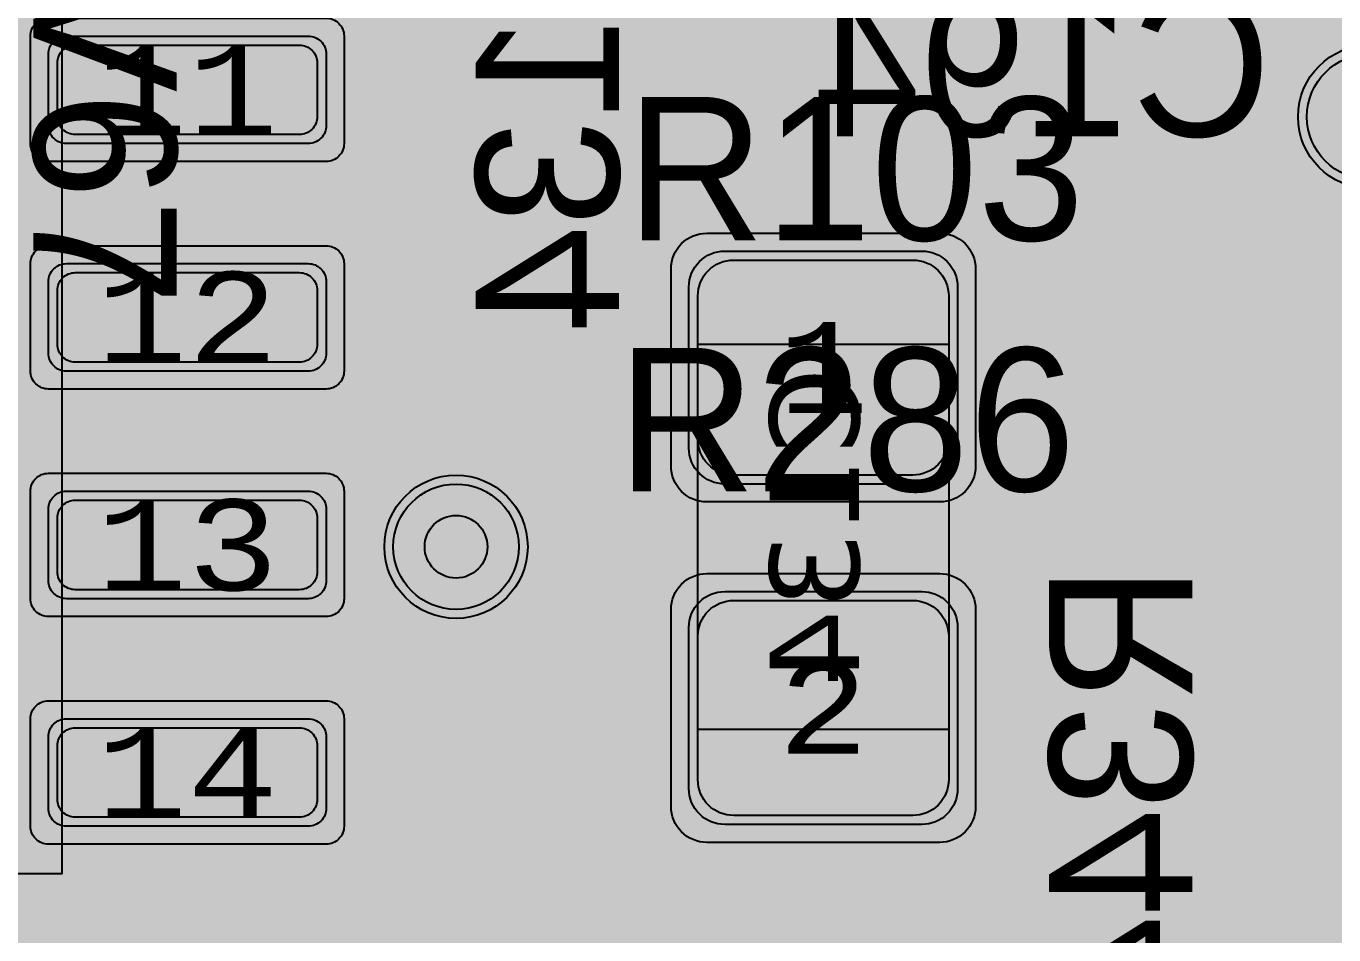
# Model space of a CAD drawing. Extents: x -28 to 199, y -61 to 255.
# Drawn here: x 146.3 to 153.6, y 154.53 to 159.61 of the extents above; entities that cross this region are included whole.
import ezdxf
from ezdxf.enums import TextEntityAlignment as Align

# ---------------------------------------------------------------- set-up
doc = ezdxf.new("R2010")
doc.units = 0
doc.header["$MEASUREMENT"] = 0
for name, color, linetype in [('ASSEMBLY_OUTLINES_BTM', 191, 'CONTINUOUS'), ('ASSEMBLY_PART_NUMBERS_BTM', 191, 'CONTINUOUS'), ('ASSEMBLY_PART_NUMBERS_TOP', 102, 'CONTINUOUS'), ('ASSEMBLY_REF_DES_BTM', 191, 'CONTINUOUS'), ('DRILL_DRAWING', 21, 'CONTINUOUS'), ('GENERATED_SILKSCREEN_BTM', 255, 'CONTINUOUS'), ('GENERATED_SILKSCREEN_TOP', 140, 'CONTINUOUS'), ('PART_PADS_SMD_BTM', 10, 'CONTINUOUS'), ('PIN_NUMBERS_BTM', 8, 'CONTINUOUS'), ('PIN_NUMBERS_TOP', 8, 'CONTINUOUS'), ('PLACEMENT_OUTLINES_BTM', 222, 'CONTINUOUS'), ('PLANE_SHAPES_LAYER_2', 230, 'CONTINUOUS'), ('PLANE_SHAPES_LAYER_3', 81, 'CONTINUOUS'), ('PLANE_SHAPES_LAYER_TOP', 150, 'CONTINUOUS'), ('SILKSCREEN_OUTLINES_BTM', 211, 'CONTINUOUS'), ('SILKSCREEN_REF_DES_BTM', 211, 'CONTINUOUS'), ('SILKSCREEN_REF_DES_TOP', 150, 'CONTINUOUS'), ('SOLDERMASK_PADS_BTM', 12, 'CONTINUOUS'), ('SOLDERPASTE_PADS_BTM', 12, 'CONTINUOUS'), ('TRACES_LAYER_2', 230, 'CONTINUOUS'), ('TRACES_LAYER_BOTTOM', 10, 'CONTINUOUS'), ('TRACES_LAYER_TOP', 150, 'CONTINUOUS'), ('VIA_HOLES_LAYER_2', 30, 'CONTINUOUS'), ('VIA_HOLES_LAYER_3', 30, 'CONTINUOUS'), ('VIA_HOLES_LAYER_BOTTOM', 30, 'CONTINUOUS'), ('VIA_HOLES_LAYER_TOP', 30, 'CONTINUOUS'), ('VIA_PADS_LAYER_2', 230, 'CONTINUOUS'), ('VIA_PADS_LAYER_3', 81, 'CONTINUOUS'), ('VIA_PADS_LAYER_BOTTOM', 10, 'CONTINUOUS'), ('VIA_PADS_LAYER_TOP', 150, 'CONTINUOUS')]:
    doc.layers.add(name, color=color, linetype=linetype)
doc.styles.add('COURIER_NEW', font='COUR.TTF')
doc.styles.add('VERDANA', font='verdana.TTF')
doc.styles.add('VERIBEST_GERBER_0', font='txt')

msp = doc.modelspace()

# ---------------------------------------------------------------- hatches: boundary and pattern name
at = {"layer": 'PLANE_SHAPES_LAYER_2'}
h = msp.add_hatch(color=256, dxfattribs=at)
h.paths.add_polyline_path([(169.5, 129.25), (149.5, 129.25), (142.25, 122), (142.25, 90.5), (147.5, 90.5), (147.5, 80), (154, 80), (154, 69.25), (131.75, 69.25), (131.75, 73.25), (121.25, 73.25), (121.25, 81), (110.5, 81), (110.5, 125.75), (106.5, 125.75), (106.5, 128.75), (93.5, 128.75), (93.5, 120.25), (91.75, 120.25), (91.75, 121.5), (80, 121.5), (80, 118.25), (73.25, 118.25), (73.25, 124.5), (67.5, 124.5), (67.5, 128), (57.75, 128), (57.75, 120.25), (55.25, 120.25), (55.25, 121.5), (47.5, 121.5), (47.5, 119), (35, 119), (35, 134.75), (32.75, 134.75), (32.75, 159.75), (29.25, 159.75), (29.25, 175.25), (22.5, 175.25), (22.5, 195.25), (17.25, 195.25), (17.25, 198), (22.5, 198), (22.5, 216.5), (40.25, 216.5), (40.25, 235.5), (54.5, 235.5), (54.5, 254), (87.25, 254), (87.25, 236.25), (86.25, 236.25), (86.25, 228.75), (81, 228.75), (81, 218.75), (95.25, 218.75), (95.25, 194.5), (87, 194.5), (87, 172), (131.1, 172), (131.1, 208.75), (115.5, 208.75), (115.5, 213.75), (106.75, 213.75), (106.75, 218.75), (110.25, 222.25), (110.25, 226.25), (142.5, 226.25), (142.5, 221.5), (160.5, 221.5), (160.5, 240.75), (169.5, 240.75)])
h.paths.add_polyline_path([(35.5, 149.5), (41.75, 149.5), (41.75, 152), (39.25, 152), (39.25, 154), (37.75, 154), (37.75, 152), (35.5, 152)], flags=16)
h.paths.add_polyline_path([(37.5, 125.75), (37.5, 128.75), (42.75, 128.75), (42.75, 125.75)], flags=16)
h.paths.add_polyline_path([(52, 127.75), (52, 130.75), (54.25, 130.75), (54.25, 127.75)], flags=16)
h.paths.add_polyline_path([(50.75, 219.5), (50.75, 226.5), (71.75, 226.5), (71.75, 219.5)], flags=16)
h.paths.add_polyline_path([(66.5, 150.75), (66.5, 177.5), (72.25, 177.5), (72.25, 150.75)], flags=16)
h.paths.add_polyline_path([(47.25, 185.25), (73, 185.25), (73, 188.25), (70.25, 188.25), (70.25, 191), (47.25, 191)], flags=16)
h.paths.add_polyline_path([(84.5, 208), (84.5, 212.75), (85, 212.75), (85, 208)], flags=16)
h.paths.add_polyline_path([(61.5, 137.25), (87.75, 137.25), (87.75, 140.5), (84.75, 140.5), (84.75, 143), (61.5, 143)], flags=16)
h.paths.add_polyline_path([(88.75, 127), (88.75, 130), (91, 130), (91, 127)], flags=16)
h.paths.add_polyline_path([(85.5, 130.25), (85.5, 132.5), (91, 132.5), (91, 130.25)], flags=16)
h.paths.add_polyline_path([(108.75, 142.25), (135.75, 142.25), (135.75, 145.75), (132.25, 145.75), (132.25, 149), (108.75, 149)], flags=16)
h.paths.add_polyline_path([(114.25, 126.75), (140.75, 126.75), (140.75, 129.75), (137.25, 129.75), (137.25, 133), (114.25, 133)], flags=16)
h.paths.add_polyline_path([(155.25, 180.25), (166.25, 180.25), (166.25, 186.25), (152.25, 186.25), (152.25, 183), (155.25, 183)], flags=16)
at = {"layer": 'PLANE_SHAPES_LAYER_3'}
h = msp.add_hatch(color=256, dxfattribs=at)
h.paths.add_polyline_path([(169.5, 129.25), (149.5, 129.25), (142.25, 122), (142.25, 90.5), (147.5, 90.5), (147.5, 80), (154, 80), (154, 69.25), (131.75, 69.25), (131.75, 73.25), (121.25, 73.25), (121.25, 81), (110.5, 81), (110.5, 125.75), (106.5, 125.75), (106.5, 128.75), (93.5, 128.75), (93.5, 120.25), (91.75, 120.25), (91.75, 121.5), (80, 121.5), (80, 118.25), (73.25, 118.25), (73.25, 124.5), (67.5, 124.5), (67.5, 127.75), (58.25, 127.75), (58.25, 130.25), (88.75, 130.25), (88.75, 127), (91, 127), (91, 132.5), (55, 132.5), (55, 131.25), (52, 131.25), (52, 127.75), (55, 127.75), (55, 127.25), (57.75, 127.25), (57.75, 120.25), (55.25, 120.25), (55.25, 121.5), (47.5, 121.5), (47.5, 119), (35, 119), (35, 134.75), (32.75, 134.75), (32.75, 159.75), (29.25, 159.75), (29.25, 175.25), (22.5, 175.25), (22.5, 195.25), (17.25, 195.25), (17.25, 198), (22.5, 198), (22.5, 216.5), (40.25, 216.5), (40.25, 235.5), (54.5, 235.5), (54.5, 254), (87.25, 254), (87.25, 236.25), (86.25, 236.25), (86.25, 228.75), (81, 228.75), (81, 218.75), (95.25, 218.75), (95.25, 194.5), (87, 194.5), (87, 172), (131.1, 172), (131.1, 208.75), (115.5, 208.75), (115.5, 213.75), (106.75, 213.75), (106.75, 218.75), (110.25, 222.25), (110.25, 226.25), (142.5, 226.25), (142.5, 221.5), (160.5, 221.5), (160.5, 240.75), (169.5, 240.75)])
h.paths.add_polyline_path([(35.5, 149.5), (41.75, 149.5), (41.75, 152), (39.25, 152), (39.25, 154), (37.75, 154), (37.75, 152), (35.5, 152)], flags=16)
h.paths.add_polyline_path([(37.5, 125.75), (37.5, 128.75), (42.75, 128.75), (42.75, 125.75)], flags=16)
h.paths.add_polyline_path([(50.75, 219.5), (50.75, 226.5), (71.75, 226.5), (71.75, 219.5)], flags=16)
h.paths.add_polyline_path([(66.5, 150.75), (66.5, 177.5), (72.25, 177.5), (72.25, 150.75)], flags=16)
h.paths.add_polyline_path([(47.25, 185.25), (73, 185.25), (73, 188.25), (70.25, 188.25), (70.25, 191), (47.25, 191)], flags=16)
h.paths.add_polyline_path([(84.5, 208), (84.5, 212.75), (85, 212.75), (85, 208)], flags=16)
h.paths.add_polyline_path([(61.5, 137.25), (87.75, 137.25), (87.75, 140.5), (84.75, 140.5), (84.75, 143), (61.5, 143)], flags=16)
h.paths.add_polyline_path([(108.75, 142.25), (135.75, 142.25), (135.75, 145.75), (132.25, 145.75), (132.25, 149), (108.75, 149)], flags=16)
h.paths.add_polyline_path([(114.25, 126.75), (140.75, 126.75), (140.75, 129.75), (137.25, 129.75), (137.25, 133), (114.25, 133)], flags=16)
h.paths.add_polyline_path([(155.25, 180.25), (166.25, 180.25), (166.25, 186.25), (152.25, 186.25), (152.25, 183), (155.25, 183)], flags=16)
at = {"layer": 'VIA_HOLES_LAYER_2'}
h = msp.add_hatch(color=256, dxfattribs=at)
edge = h.paths.add_edge_path()
edge.add_arc((148.7, 156.7), 0.175, 0, 360)
at = {"layer": 'VIA_HOLES_LAYER_3'}
h = msp.add_hatch(color=256, dxfattribs=at)
edge = h.paths.add_edge_path()
edge.add_arc((148.7, 156.7), 0.175, 0, 360)
at = {"layer": 'VIA_HOLES_LAYER_BOTTOM'}
h = msp.add_hatch(color=256, dxfattribs=at)
edge = h.paths.add_edge_path()
edge.add_arc((148.7, 156.7), 0.175, 0, 360)
at = {"layer": 'VIA_HOLES_LAYER_TOP'}
h = msp.add_hatch(color=256, dxfattribs=at)
edge = h.paths.add_edge_path()
edge.add_arc((148.7, 156.7), 0.175, 0, 360)

# ---------------------------------------------------------------- linework, layer by layer
at = {"layer": 'ASSEMBLY_OUTLINES_BTM', "const_width": 0.2}
msp.add_lwpolyline([(142.5, 154.875), (142.5, 163.625), (146.5, 163.625), (146.5, 154.875)], close=True, dxfattribs=at)
at = {"layer": 'ASSEMBLY_OUTLINES_BTM'}
msp.add_lwpolyline([(150.05, 155.68), (150.05, 157.83), (151.45, 157.83), (151.45, 155.68)], close=True, dxfattribs=at)
at = {"layer": 'GENERATED_SILKSCREEN_BTM', "const_width": 0.15}
for points in [[(146.500005, 159.623206, 1.45686e-05), (146.499995, 159.623204), (146.499995, 160.146796, 1.45686e-05), (146.500005, 160.146794), (146.500005, 159.623206)], [(146.500005, 158.353206, 1.45686e-05), (146.499995, 158.353204), (146.499995, 158.876796, 1.45686e-05), (146.500005, 158.876794), (146.500005, 158.353206)], [(146.500005, 157.083206, 1.45686e-05), (146.499995, 157.083204), (146.499995, 157.606796, 1.45686e-05), (146.500005, 157.606794), (146.500005, 157.083206)], [(150.050005, 156.480492, 1.10969e-05), (150.049995, 156.480485), (150.049995, 157.019515, 1.10969e-05), (150.050005, 157.019508), (150.050005, 156.480492)], [(151.450005, 156.480485, 1.10969e-05), (151.449995, 156.480492), (151.449995, 157.019508, 1.10969e-05), (151.450005, 157.019515), (151.450005, 156.480485)], [(146.500005, 155.813206, 1.45686e-05), (146.499995, 155.813204), (146.499995, 156.336796, 1.45686e-05), (146.500005, 156.336794), (146.500005, 155.813206)], [(146.500005, 154.875, -0.4142135624), (146.5, 154.874995), (142.5, 154.874995, -0.4142135624), (142.499995, 154.875), (142.499995, 155.066794, 1.45686e-05), (142.500005, 155.066796), (142.500005, 154.875005), (146.499995, 154.875005), (146.499995, 155.066796, 1.45686e-05), (146.500005, 155.066794), (146.500005, 154.875)]]:
    msp.add_lwpolyline(points, format="xyb", dxfattribs=at)
for points in [[(152.1288, 159.7692), (152.2848, 159.55), (152.2864, 159.5468), (152.2872, 159.5444), (152.2872, 159.5388), (152.2848, 159.534), (152.2808, 159.53), (152.276, 159.5268), (152.2704, 159.5252), (152.2672, 159.5252), (152.2648, 159.526), (152.2608, 159.5308), (152.1328, 159.71), (152.1328, 159.0092), (152.2728, 159.0092)], [(150.8488, 159.2676), (150.4184, 159.6964), (150.4184, 159.2676), (150.8488, 159.2676)], [(150.4184, 158.9924), (150.4176, 158.986), (150.4136, 158.982), (150.408, 158.9796), (150.4024, 158.9788), (150.3968, 158.9796), (150.392, 158.982), (150.388, 158.986), (150.3864, 158.9924), (150.3864, 159.2348), (150.3488, 159.2348), (150.3432, 159.2364), (150.3384, 159.2396), (150.336, 159.2452), (150.3352, 159.2508), (150.336, 159.2572), (150.3384, 159.2628), (150.3432, 159.2668), (150.3488, 159.2676), (150.3864, 159.2676), (150.3864, 159.738)], [(150.4144, 159.7492), (150.9, 159.2636), (150.9032, 159.2588), (150.9048, 159.254), (150.904, 159.2492), (150.9008, 159.2436), (150.8992, 159.2396), (150.896, 159.2372), (150.8928, 159.2356), (150.8888, 159.2348), (150.4184, 159.2348), (150.4184, 158.9924)], [(151.2288, 159.7732), (151.0944, 159.6636), (151.092, 159.6596), (151.0912, 159.6564), (151.0896, 159.654), (151.0888, 159.6508), (151.0888, 159.102), (151.0896, 159.0996), (151.0912, 159.094), (151.092, 159.0924), (151.0944, 159.0892), (151.2288, 158.9796), (151.2328, 158.978), (151.2336, 158.9772), (151.236, 158.9772), (151.2368, 158.9764), (151.2376, 158.9764), (151.2392, 158.9764), (151.5088, 158.9764), (151.512, 158.9772), (151.5152, 158.978), (151.5184, 158.9796)], [(151.5184, 158.9796), (151.6528, 159.0892), (151.6552, 159.0908), (151.6568, 159.0932), (151.6576, 159.098), (151.6568, 159.1036), (151.6544, 159.1092), (151.6504, 159.1132), (151.6456, 159.1164), (151.64, 159.1172), (151.6344, 159.1156), (151.504, 159.0092), (151.2456, 159.0092), (151.1208, 159.11), (151.1208, 159.3972), (151.2296, 159.3092), (151.2328, 159.3076), (151.2336, 159.3068), (151.236, 159.306), (151.2392, 159.306), (151.5088, 159.306), (151.512, 159.306), (151.5168, 159.3076), (151.5184, 159.3092), (151.6528, 159.418), (151.6552, 159.4188), (151.656, 159.4204), (151.6576, 159.4228), (151.6592, 159.4284), (151.66, 159.4316), (151.66, 159.6508), (151.6592, 159.6548), (151.6576, 159.658), (151.656, 159.6604), (151.6552, 159.6612), (151.6528, 159.6636), (151.5184, 159.7732)], [(151.6272, 159.6428), (151.6272, 159.4396), (151.504, 159.338), (151.2456, 159.338), (151.1208, 159.4396), (151.1208, 159.6428), (151.2456, 159.7436), (151.504, 159.7436), (151.6272, 159.6428)], [(152.2728, 159.0092), (152.2792, 159.0076), (152.2832, 159.0044), (152.2848, 158.9988), (152.2856, 158.9924), (152.2848, 158.9868), (152.2832, 158.9812), (152.2792, 158.9772), (152.2728, 158.9764), (151.9608, 158.9764), (151.9552, 158.9772), (151.9504, 158.9812), (151.948, 158.9868), (151.9472, 158.9924), (151.948, 158.9988), (151.9504, 159.0044), (151.9552, 159.0076), (151.9608, 159.0092), (152.1016, 159.0092), (152.1016, 159.7604)], [(152.9864, 159.7436), (153.1096, 159.6428), (153.1096, 159.11), (152.9864, 159.0092), (152.728, 159.0092), (152.596, 159.1156), (152.5928, 159.1172), (152.5888, 159.118), (152.5848, 159.1172), (152.5808, 159.1148), (152.5768, 159.1116), (152.5744, 159.1076), (152.5728, 159.1028), (152.572, 159.098), (152.5736, 159.0932), (152.5768, 159.0892), (152.712, 158.9796), (152.7152, 158.978), (152.716, 158.9772), (152.7184, 158.9772), (152.7192, 158.9764), (152.72, 158.9764), (152.7224, 158.9764), (152.992, 158.9764), (152.9952, 158.9772), (152.9984, 158.978), (153.0008, 158.9796)], [(152.712, 159.7732), (152.5768, 159.6636), (152.5736, 159.6596), (152.572, 159.6532), (152.5728, 159.6484), (152.5744, 159.6444), (152.5768, 159.6412), (152.5808, 159.638), (152.5848, 159.6356), (152.5888, 159.6348), (152.5928, 159.6348), (152.596, 159.6372), (152.728, 159.7436)], [(153.0008, 158.9796), (153.1352, 159.0892), (153.1392, 159.0916), (153.14, 159.0948), (153.1416, 159.098), (153.1424, 159.102), (153.1424, 159.6508), (153.1416, 159.6548), (153.14, 159.658), (153.1384, 159.6596), (153.1376, 159.6612), (153.136, 159.6636), (153.0008, 159.7732)], [(149.574, 159.472), (149.5756, 159.4784), (149.5788, 159.4816), (149.5844, 159.484), (149.5908, 159.4848), (149.5964, 159.484), (149.602, 159.4816), (149.606, 159.4784), (149.6068, 159.472), (149.6068, 159.16), (149.606, 159.1544), (149.602, 159.1496), (149.5964, 159.1472), (149.5908, 159.1464), (149.5844, 159.1472), (149.5788, 159.1496), (149.5756, 159.1544), (149.574, 159.16), (149.574, 159.3008), (148.8228, 159.3008), (148.8172, 159.3016), (148.8132, 159.304), (148.8108, 159.308), (148.81, 159.3136), (148.8092, 159.3176), (148.8092, 159.3216), (148.8108, 159.3248), (148.814, 159.328), (149.0332, 159.484), (149.0388, 159.4864), (149.0444, 159.4864), (149.0492, 159.484), (149.0532, 159.48), (149.0564, 159.4752), (149.058, 159.4696), (149.058, 159.4664), (149.0564, 159.464), (149.0548, 159.4616), (149.0524, 159.46), (148.8732, 159.332), (149.574, 159.332), (149.574, 159.472)], [(149.6036, 158.7176), (149.494, 158.8528), (149.49, 158.8568), (149.4876, 158.8576), (149.4852, 158.8576), (149.4796, 158.8568), (149.474, 158.8536), (149.47, 158.8496), (149.4668, 158.8448), (149.466, 158.8392), (149.4676, 158.8336), (149.574, 158.7032), (149.574, 158.4448), (149.4732, 158.32), (149.3244, 158.32), (149.2228, 158.4432), (149.2228, 158.576), (149.2212, 158.5824), (149.218, 158.5864), (149.2124, 158.5888), (149.2068, 158.5896), (149.2012, 158.5888), (149.1956, 158.5864), (149.1924, 158.5824), (149.1908, 158.576), (149.1908, 158.4432), (149.0892, 158.32), (148.9404, 158.32), (148.8396, 158.4448), (148.8396, 158.7032), (148.946, 158.8336), (148.9476, 158.8392), (148.9468, 158.8448), (148.9444, 158.8496), (148.9396, 158.8536), (148.9348, 158.8568), (148.9292, 158.8576), (148.926, 158.8576), (148.9236, 158.8568), (148.9196, 158.8528), (148.81, 158.7176), (148.8092, 158.7152), (148.8084, 158.7128), (148.8076, 158.712), (148.8068, 158.7088), (148.8068, 158.4392), (148.8076, 158.4352), (148.8084, 158.4336), (148.8092, 158.4312), (148.81, 158.4288), (148.9196, 158.2936), (148.9236, 158.2912), (148.9268, 158.2904), (148.9292, 158.2888), (148.9324, 158.288), (149.0972, 158.288), (149.0996, 158.2888), (149.1052, 158.2904), (149.1092, 158.2912), (149.1108, 158.2936), (149.2068, 158.4112), (149.3028, 158.2936), (149.3044, 158.2928), (149.306, 158.2912), (149.3068, 158.2904), (149.3084, 158.2904), (149.314, 158.2888), (149.3164, 158.288), (149.4812, 158.288), (149.4852, 158.2888), (149.4884, 158.2904), (149.4916, 158.2912), (149.494, 158.2936), (149.6036, 158.4288), (149.6052, 158.432), (149.606, 158.4328), (149.606, 158.4352), (149.6068, 158.436), (149.6068, 158.4368), (149.6068, 158.4392), (149.6068, 158.7088), (149.606, 158.712), (149.6052, 158.7152), (149.6036, 158.7176)], [(149.5908, 157.6176), (149.5972, 157.6168), (149.6012, 157.6128), (149.6036, 157.6072), (149.6044, 157.6016), (149.6036, 157.596), (149.6012, 157.5912), (149.5972, 157.5872), (149.5908, 157.5856), (149.3484, 157.5856), (149.3484, 157.548), (149.3468, 157.5424), (149.3436, 157.5376), (149.338, 157.5352), (149.3324, 157.5344), (149.326, 157.5352), (149.3204, 157.5376), (149.3164, 157.5424), (149.3156, 157.548), (149.3156, 157.5856), (148.8452, 157.5856), (148.8412, 157.5864), (148.838, 157.588), (148.8348, 157.592), (148.8324, 157.596), (148.8308, 157.6008), (148.83, 157.6056), (148.8308, 157.6096), (148.834, 157.6136), (149.3196, 158.0992), (149.3244, 158.1024), (149.3292, 158.104), (149.334, 158.1032), (149.3396, 158.1), (149.3436, 158.0984), (149.346, 158.0952), (149.3476, 158.092), (149.3484, 158.088), (149.3484, 157.6176), (149.5908, 157.6176)], [(149.3156, 158.048), (148.886, 157.6176), (149.3156, 157.6176), (149.3156, 158.048)], [(152.3108, 155.9256), (152.3092, 155.9232), (152.3052, 155.9224), (152.3012, 155.92), (152.2972, 155.92), (152.1324, 155.92), (152.1284, 155.92), (152.126, 155.9224), (152.1236, 155.9224), (152.1228, 155.9232), (152.122, 155.924), (152.1196, 155.9256), (152.01, 156.0616), (152.0084, 156.0656), (152.0076, 156.068), (152.0068, 156.072), (152.0068, 156.4752), (152.0084, 156.4824), (152.0124, 156.4864), (152.0172, 156.4912), (152.0228, 156.4928), (152.7908, 156.4928), (152.7972, 156.4912), (152.8012, 156.4872), (152.8036, 156.4824), (152.8044, 156.4768), (152.8036, 156.4704), (152.8012, 156.4648), (152.7972, 156.4608), (152.7908, 156.4592), (152.4228, 156.4592), (152.4228, 156.0832), (152.7956, 155.952), (152.8012, 155.9488), (152.8044, 155.9432), (152.8052, 155.9368), (152.8036, 155.932), (152.8012, 155.9272), (152.7964, 155.9232), (152.7916, 155.9208), (152.7852, 155.9224), (152.4124, 156.0536), (152.3108, 155.9256)], [(152.0396, 156.4592), (152.0396, 156.076), (152.1404, 155.952), (152.2892, 155.952), (152.3908, 156.076), (152.3908, 156.4592), (152.0396, 156.4592)], [(152.8036, 155.5944), (152.694, 155.7296), (152.69, 155.7336), (152.6876, 155.7344), (152.6852, 155.7344), (152.6796, 155.7336), (152.674, 155.7304), (152.67, 155.7264), (152.6668, 155.7216), (152.666, 155.716), (152.6676, 155.7104), (152.774, 155.58), (152.774, 155.3216), (152.6732, 155.1968), (152.5244, 155.1968), (152.4228, 155.32), (152.4228, 155.4528), (152.4212, 155.4592), (152.418, 155.4632), (152.4124, 155.4656), (152.4068, 155.4664), (152.4012, 155.4656), (152.3956, 155.4632), (152.3924, 155.4592), (152.3908, 155.4528), (152.3908, 155.32), (152.2892, 155.1968), (152.1404, 155.1968), (152.0396, 155.3216), (152.0396, 155.58), (152.146, 155.7104), (152.1476, 155.716), (152.1468, 155.7216), (152.1444, 155.7264), (152.1396, 155.7304), (152.1348, 155.7336), (152.1292, 155.7344), (152.126, 155.7344), (152.1236, 155.7336), (152.1196, 155.7296), (152.01, 155.5944), (152.0092, 155.592), (152.0084, 155.5896), (152.0076, 155.5888), (152.0068, 155.5856), (152.0068, 155.316), (152.0076, 155.312), (152.0084, 155.3104), (152.0092, 155.308), (152.01, 155.3056), (152.1196, 155.1704), (152.1236, 155.168), (152.1268, 155.1672), (152.1292, 155.1656), (152.1324, 155.1648), (152.2972, 155.1648), (152.2996, 155.1656), (152.3052, 155.1672), (152.3092, 155.168), (152.3108, 155.1704), (152.4068, 155.288), (152.5028, 155.1704), (152.5044, 155.1696), (152.506, 155.168), (152.5068, 155.1672), (152.5084, 155.1672), (152.514, 155.1656), (152.5164, 155.1648), (152.6812, 155.1648), (152.6852, 155.1656), (152.6884, 155.1672), (152.6916, 155.168), (152.694, 155.1704), (152.8036, 155.3056), (152.8052, 155.3088), (152.806, 155.3096), (152.806, 155.312), (152.8068, 155.3128), (152.8068, 155.3136), (152.8068, 155.316), (152.8068, 155.5856), (152.806, 155.5888), (152.8052, 155.592), (152.8036, 155.5944)], [(152.5156, 154.4248), (152.5156, 154.4624), (152.0452, 154.4624), (152.0412, 154.4632), (152.038, 154.4648), (152.0348, 154.4688), (152.0324, 154.4728), (152.0308, 154.4776), (152.03, 154.4824), (152.0308, 154.4864), (152.034, 154.4904), (152.5196, 154.976), (152.5244, 154.9792), (152.5292, 154.9808), (152.534, 154.98), (152.5396, 154.9768), (152.5436, 154.9752), (152.546, 154.972), (152.5476, 154.9688), (152.5484, 154.9648), (152.5484, 154.4944), (152.7908, 154.4944)], [(152.5156, 154.9248), (152.086, 154.4944), (152.5156, 154.4944), (152.5156, 154.9248)], [(152.7908, 154.4944), (152.7972, 154.4936), (152.8012, 154.4896), (152.8036, 154.484), (152.8044, 154.4784), (152.8036, 154.4728), (152.8012, 154.468), (152.7972, 154.464), (152.7908, 154.4624), (152.5484, 154.4624), (152.5484, 154.4248)]]:
    msp.add_lwpolyline(points, dxfattribs=at)
at = {"layer": 'GENERATED_SILKSCREEN_TOP', "const_width": 0.15}
for points in [[(147.132, 159.7872), (146.3776, 159.5336), (147.132, 159.2784), (147.1376, 159.2752), (147.14, 159.2704), (147.1408, 159.2648), (147.14, 159.2592), (147.1368, 159.2536), (147.1328, 159.2496), (147.128, 159.248), (147.1216, 159.2488), (146.3544, 159.5072), (146.3496, 159.5096), (146.3464, 159.5136), (146.344, 159.5176), (146.3432, 159.5216)], [(146.3432, 159.5216), (146.3432, 159.544), (146.344, 159.5488), (146.3464, 159.5528), (146.3496, 159.5568), (146.3544, 159.5584), (147.1216, 159.8184)], [(150.6288, 158.4292), (150.6224, 158.4276), (150.6192, 158.4244), (150.6168, 158.4188), (150.616, 158.4124), (150.6168, 158.4068), (150.6192, 158.4012), (150.6224, 158.3972), (150.6288, 158.3964), (150.9408, 158.3964), (150.9464, 158.3972), (150.9512, 158.4012), (150.9536, 158.4068), (150.9544, 158.4124), (150.9536, 158.4188), (150.9512, 158.4244), (150.9464, 158.4276), (150.9408, 158.4292), (150.8, 158.4292), (150.8, 159.1804), (150.7992, 159.186), (150.7968, 159.19), (150.7928, 159.1924), (150.7872, 159.1932), (150.7832, 159.194), (150.7792, 159.194), (150.776, 159.1924), (150.7728, 159.1892), (150.6168, 158.97), (150.6144, 158.9644), (150.6144, 158.9588), (150.6168, 158.954), (150.6208, 158.95), (150.6256, 158.9468), (150.6312, 158.9452), (150.6344, 158.9452), (150.6368, 158.946), (150.6408, 158.9508), (150.7688, 159.13), (150.7688, 158.4292), (150.6288, 158.4292)], [(150.324, 158.8924), (150.3264, 158.894), (150.3272, 158.898), (150.3296, 158.902), (150.3296, 158.906), (150.3296, 159.0708), (150.3296, 159.0748), (150.3272, 159.0772), (150.3272, 159.0796), (150.3264, 159.0804), (150.3256, 159.0812), (150.324, 159.0828), (150.188, 159.1932), (150.184, 159.1948), (150.1808, 159.1956), (150.1776, 159.1964), (149.7744, 159.1964), (149.7672, 159.1948), (149.7624, 159.1908), (149.7584, 159.186), (149.7568, 159.1804), (149.7568, 158.4124), (149.7584, 158.406), (149.7624, 158.402), (149.7672, 158.3996), (149.7728, 158.3988), (149.7792, 158.3996), (149.7848, 158.402), (149.7888, 158.406), (149.7904, 158.4124), (149.7904, 158.7804), (150.1664, 158.7804), (150.2976, 158.4076), (150.3008, 158.402), (150.3064, 158.3988), (150.3128, 158.398), (150.3176, 158.3996), (150.3224, 158.402), (150.3264, 158.406), (150.3288, 158.4116), (150.3272, 158.418), (150.196, 158.7908), (150.324, 158.8924)], [(149.7904, 159.1636), (150.1728, 159.1636), (150.2976, 159.0628), (150.2976, 158.914), (150.1728, 158.8124), (149.7904, 158.8124), (149.7904, 159.1636)], [(151.2488, 159.0836), (151.3832, 159.1932), (151.3864, 159.194), (151.3888, 159.1948), (151.3896, 159.1956), (151.3928, 159.1964), (151.6624, 159.1964), (151.6656, 159.1956), (151.6664, 159.1956), (151.6672, 159.1948), (151.6696, 159.194), (151.6728, 159.1932), (151.8072, 159.0836), (151.8096, 159.0796), (151.8104, 159.0764), (151.812, 159.074), (151.8128, 159.0708), (151.8128, 158.522), (151.812, 158.5196), (151.8104, 158.514), (151.8096, 158.5124), (151.8072, 158.5092), (151.6728, 158.3996), (151.6696, 158.3988), (151.668, 158.398), (151.6664, 158.3972), (151.6648, 158.3964), (151.6624, 158.3964), (151.3928, 158.3964), (151.3896, 158.3972), (151.3864, 158.398), (151.3832, 158.3996), (151.2488, 158.5092), (151.2472, 158.5108), (151.2456, 158.5116), (151.244, 158.514), (151.2424, 158.5196), (151.2416, 158.522), (151.2416, 159.0708), (151.2424, 159.074), (151.244, 159.0764), (151.2456, 159.0796), (151.2488, 159.0836)], [(151.2744, 159.0628), (151.2744, 158.53), (151.3216, 158.49), (151.7088, 159.1212), (151.656, 159.1636), (151.3976, 159.1636), (151.2744, 159.0628)], [(151.3472, 158.4692), (151.3976, 158.4292), (151.656, 158.4292), (151.7808, 158.53), (151.7808, 159.0628), (151.7336, 159.1004), (151.3472, 158.4692)], [(152.1392, 158.3996), (152.004, 158.5092), (152, 158.5132), (151.9992, 158.518), (152, 158.5236), (152.0032, 158.5292), (152.0072, 158.5332), (152.012, 158.5364), (152.0176, 158.5372), (152.0232, 158.5356), (152.1536, 158.4292), (152.412, 158.4292), (152.5368, 158.53), (152.5368, 158.6788), (152.4136, 158.7804), (152.2808, 158.7804), (152.2744, 158.782), (152.2704, 158.7852), (152.268, 158.7908), (152.2672, 158.7964), (152.268, 158.802), (152.2704, 158.8068), (152.2744, 158.8108), (152.2808, 158.8124), (152.4136, 158.8124), (152.5368, 158.914), (152.5368, 159.0628), (152.412, 159.1636), (152.1536, 159.1636), (152.0232, 159.0572), (152.0176, 159.0556), (152.012, 159.0564), (152.0072, 159.0588), (152.0032, 159.0636), (152, 159.0684), (151.9992, 159.074), (152, 159.0796), (152.004, 159.0836), (152.1392, 159.1932), (152.1416, 159.194), (152.144, 159.1948), (152.1448, 159.1956), (152.148, 159.1964), (152.4176, 159.1964), (152.4216, 159.1956), (152.4232, 159.1948), (152.4256, 159.194), (152.428, 159.1932), (152.5632, 159.0836), (152.5656, 159.0796), (152.5664, 159.0764), (152.568, 159.074), (152.5688, 159.0708), (152.5688, 158.906), (152.568, 158.9036), (152.5664, 158.898), (152.5656, 158.894), (152.5632, 158.8924), (152.4456, 158.7964), (152.5632, 158.7004), (152.564, 158.6988), (152.5656, 158.6972), (152.5664, 158.6964), (152.5664, 158.6948), (152.568, 158.6892), (152.5688, 158.6868), (152.5688, 158.522), (152.568, 158.518), (152.5664, 158.5148), (152.5656, 158.5116), (152.5632, 158.5092), (152.428, 158.3996), (152.4248, 158.398), (152.424, 158.3972), (152.4216, 158.3972), (152.4208, 158.3964), (152.42, 158.3964), (152.4176, 158.3964), (152.148, 158.3964), (152.1448, 158.3972), (152.1416, 158.398), (152.1392, 158.3996)], [(147.14, 158.6544), (147.0304, 158.52), (147.0264, 158.516), (147.02, 158.5152), (147.016, 158.516), (147.012, 158.5176), (147.008, 158.52), (147.0048, 158.524), (147.0024, 158.528), (147.0016, 158.532), (147.0016, 158.536), (147.004, 158.5392), (147.1104, 158.6704), (147.1104, 158.9296), (147.0096, 159.0528), (146.7224, 159.0528), (146.8112, 158.944), (146.812, 158.9408), (146.8128, 158.9392), (146.8128, 158.9384), (146.8136, 158.9384), (146.8144, 158.9344), (146.8144, 158.6648), (146.8136, 158.6616), (146.8128, 158.6608), (146.8128, 158.66), (146.812, 158.6576), (146.8112, 158.6544), (146.7024, 158.52), (146.7008, 158.5192), (146.6992, 158.5176), (146.6984, 158.5168), (146.6968, 158.5168), (146.6912, 158.5152), (146.6888, 158.5144), (146.4688, 158.5144), (146.4648, 158.5152), (146.4616, 158.5168), (146.4584, 158.5176), (146.456, 158.52), (146.3464, 158.6544), (146.3448, 158.6584), (146.344, 158.6592), (146.344, 158.6608), (146.344, 158.6624), (146.3432, 158.6632), (146.3432, 158.6648), (146.3432, 158.9344), (146.344, 158.9376), (146.3448, 158.9408), (146.3464, 158.944), (146.456, 159.0784), (146.4576, 159.08), (146.4584, 159.0816), (146.4608, 159.0832), (146.4664, 159.0848), (146.4688, 159.0856), (147.0176, 159.0856), (147.0216, 159.0848), (147.0248, 159.0832), (147.0272, 159.0816), (147.028, 159.08), (147.0304, 159.0784), (147.14, 158.944), (147.1408, 158.9408), (147.1416, 158.9384), (147.1424, 158.9376), (147.1432, 158.9344), (147.1432, 158.6648), (147.1424, 158.6616), (147.1424, 158.6608), (147.1416, 158.66), (147.1408, 158.6576), (147.14, 158.6544)], [(146.6808, 159.0528), (146.4768, 159.0528), (146.376, 158.9296), (146.376, 158.6712), (146.4768, 158.5464), (146.6808, 158.5464), (146.7824, 158.6712), (146.7824, 158.9296), (146.6808, 159.0528)], [(146.3672, 158.2192), (146.3616, 158.2208), (146.356, 158.22), (146.3512, 158.216), (146.348, 158.212), (146.3464, 158.2064), (146.3456, 158.2008), (146.348, 158.196), (146.352, 158.192), (147.1192, 157.7608), (147.1232, 157.7592), (147.1264, 157.7592), (147.1296, 157.7592), (147.1328, 157.7608), (147.1376, 157.7632), (147.1408, 157.7664), (147.1424, 157.7704), (147.1432, 157.7744), (147.1432, 158.3144), (147.1416, 158.32), (147.1376, 158.324), (147.1328, 158.3272), (147.1264, 158.328), (147.1208, 158.3272), (147.1152, 158.324), (147.1112, 158.32), (147.1104, 158.3144), (147.1104, 157.8016), (146.3672, 158.2192)], [(150.274, 157.4924), (150.2764, 157.494), (150.2772, 157.498), (150.2796, 157.502), (150.2796, 157.506), (150.2796, 157.6708), (150.2796, 157.6748), (150.2772, 157.6772), (150.2772, 157.6796), (150.2764, 157.6804), (150.2756, 157.6812), (150.274, 157.6828), (150.138, 157.7932), (150.134, 157.7948), (150.1308, 157.7956), (150.1276, 157.7964), (149.7244, 157.7964), (149.7172, 157.7948), (149.7124, 157.7908), (149.7084, 157.786), (149.7068, 157.7804), (149.7068, 157.0124), (149.7084, 157.006), (149.7124, 157.002), (149.7172, 156.9996), (149.7228, 156.9988), (149.7292, 156.9996), (149.7348, 157.002), (149.7388, 157.006), (149.7404, 157.0124), (149.7404, 157.3804), (150.1164, 157.3804), (150.2476, 157.0076), (150.2508, 157.002), (150.2564, 156.9988), (150.2628, 156.998), (150.2676, 156.9996), (150.2724, 157.002), (150.2764, 157.006), (150.2788, 157.0116), (150.2772, 157.018), (150.146, 157.3908), (150.274, 157.4924)], [(149.7404, 157.7636), (150.1228, 157.7636), (150.2476, 157.6628), (150.2476, 157.514), (150.1228, 157.4124), (149.7404, 157.4124), (149.7404, 157.7636)], [(150.8948, 157.7932), (151.0292, 157.6836), (151.0316, 157.6796), (151.0324, 157.6764), (151.034, 157.674), (151.0348, 157.6708), (151.0348, 157.5612), (151.034, 157.558), (151.0324, 157.5532), (151.0316, 157.5492), (151.0292, 157.5476), (150.4964, 157.1148), (150.4964, 157.0292), (151.0188, 157.0292), (151.0244, 157.0276), (151.0292, 157.0244), (151.0316, 157.0188), (151.0324, 157.0124), (151.0316, 157.0068), (151.0292, 157.0012), (151.0244, 156.998), (151.0188, 156.9964), (150.4796, 156.9964), (150.4732, 156.998), (150.4692, 157.002), (150.4652, 157.006), (150.4636, 157.0124), (150.4636, 157.122), (150.4644, 157.1244), (150.466, 157.13), (150.4676, 157.1324), (150.4692, 157.134), (150.4708, 157.1356), (151.0028, 157.5692), (151.0028, 157.6628), (150.878, 157.7636), (150.6196, 157.7636), (150.4892, 157.6572), (150.4836, 157.6556), (150.478, 157.6564), (150.4732, 157.6588), (150.47, 157.6636), (150.4668, 157.6684), (150.466, 157.674), (150.466, 157.6772), (150.4668, 157.6796), (150.4708, 157.6836), (150.6052, 157.7932), (150.6084, 157.794), (150.6108, 157.7948), (150.6116, 157.7956), (150.6148, 157.7964), (150.8844, 157.7964), (150.8876, 157.7956), (150.8884, 157.7956), (150.8892, 157.7948), (150.8916, 157.794), (150.8948, 157.7932)], [(151.7564, 157.5012), (151.7308, 157.4244), (151.7564, 157.3476), (151.7564, 157.3452), (151.7572, 157.342), (151.7572, 157.0948), (151.7572, 157.0924), (151.7564, 157.09), (151.7556, 157.0868), (151.7524, 157.0836), (151.6724, 157.0012), (151.6692, 156.998), (151.6644, 156.9972), (151.6612, 156.9964), (151.3676, 156.9964), (151.3652, 156.9964), (151.3628, 156.9972), (151.3596, 156.998), (151.3564, 157.0012), (151.2764, 157.0836), (151.2732, 157.0868), (151.2716, 157.09), (151.2716, 157.0948), (151.2716, 157.342), (151.2716, 157.3452), (151.2716, 157.3468), (151.2724, 157.3476), (151.298, 157.4244), (151.2724, 157.5012), (151.2716, 157.502), (151.2716, 157.5068), (151.2716, 157.6988), (151.2716, 157.702), (151.2732, 157.706), (151.2764, 157.71), (151.3564, 157.7924), (151.3596, 157.7948), (151.3628, 157.7956), (151.3652, 157.7964), (151.3676, 157.7964), (151.6612, 157.7964), (151.6644, 157.7956), (151.6692, 157.7948), (151.6724, 157.7924), (151.7524, 157.71), (151.7556, 157.7052), (151.7564, 157.702), (151.7572, 157.6988), (151.7572, 157.5068), (151.7572, 157.5036), (151.7564, 157.502), (151.7564, 157.5012)], [(151.3036, 157.69), (151.3036, 157.5084), (151.3252, 157.4396), (151.702, 157.4396), (151.7252, 157.5084), (151.7252, 157.69), (151.654, 157.7636), (151.3756, 157.7636), (151.3036, 157.69)], [(152.3996, 157.7932), (152.534, 157.6836), (152.538, 157.6796), (152.5388, 157.6732), (152.538, 157.6684), (152.5364, 157.6644), (152.534, 157.6612), (152.53, 157.658), (152.526, 157.6556), (152.522, 157.6548), (152.518, 157.6548), (152.5148, 157.6572), (152.3836, 157.7636), (152.1244, 157.7636), (152.0012, 157.6628), (152.0012, 157.3756), (152.11, 157.4644), (152.1132, 157.4652), (152.1148, 157.466), (152.1156, 157.466), (152.1156, 157.4668), (152.1196, 157.4676), (152.3892, 157.4676), (152.3924, 157.4668), (152.3924, 157.466), (152.394, 157.466), (152.3964, 157.4652), (152.3988, 157.4644), (152.534, 157.3556), (152.5348, 157.3532), (152.5364, 157.3524), (152.5372, 157.3516), (152.5372, 157.35), (152.5388, 157.3444), (152.5396, 157.342), (152.5396, 157.122), (152.5388, 157.118), (152.5372, 157.1148), (152.5364, 157.1116), (152.534, 157.1092), (152.3996, 156.9996), (152.3956, 156.998), (152.3948, 156.9972), (152.3932, 156.9972), (152.3916, 156.9964), (152.3908, 156.9964), (152.3892, 156.9964), (152.1196, 156.9964), (152.1164, 156.9972), (152.1132, 156.998), (152.11, 156.9996), (151.9756, 157.1092), (151.974, 157.1108), (151.9724, 157.1116), (151.9708, 157.114), (151.9692, 157.1196), (151.9684, 157.122), (151.9684, 157.6708), (151.9692, 157.6748), (151.9708, 157.678), (151.9724, 157.6796), (151.974, 157.6812), (151.9756, 157.6836), (152.11, 157.7932), (152.1132, 157.794), (152.1156, 157.7948), (152.1164, 157.7956), (152.1196, 157.7964), (152.3892, 157.7964), (152.3924, 157.7956), (152.3932, 157.7956), (152.394, 157.7948), (152.3964, 157.794), (152.3996, 157.7932)], [(151.3036, 157.3388), (151.3036, 157.102), (151.3756, 157.0292), (151.654, 157.0292), (151.7252, 157.102), (151.7252, 157.3388), (151.702, 157.4076), (151.3252, 157.4076), (151.3036, 157.3388)], [(152.0012, 157.334), (152.0012, 157.13), (152.1244, 157.0292), (152.3828, 157.0292), (152.5076, 157.13), (152.5076, 157.334), (152.3828, 157.4356), (152.1244, 157.4356), (152.0012, 157.334)]]:
    msp.add_lwpolyline(points, dxfattribs=at)
at = {"layer": 'PART_PADS_SMD_BTM'}
for points in [[(146.425, 159.45, -0.4142135624), (146.525, 159.55), (147.875, 159.55, -0.4142135624), (147.975, 159.45), (147.975, 159.05, -0.4142135624), (147.875, 158.95), (146.525, 158.95, -0.4142135624), (146.425, 159.05)], [(151.5, 157.25, -0.4142135624), (151.3, 157.05), (150.2, 157.05, -0.4142135624), (150, 157.25), (150, 158.15, -0.4142135624), (150.2, 158.35), (151.3, 158.35, -0.4142135624), (151.5, 158.15)], [(146.425, 158.18, -0.4142135624), (146.525, 158.28), (147.875, 158.28, -0.4142135624), (147.975, 158.18), (147.975, 157.78, -0.4142135624), (147.875, 157.68), (146.525, 157.68, -0.4142135624), (146.425, 157.78)], [(146.425, 156.91, -0.4142135624), (146.525, 157.01), (147.875, 157.01, -0.4142135624), (147.975, 156.91), (147.975, 156.51, -0.4142135624), (147.875, 156.41), (146.525, 156.41, -0.4142135624), (146.425, 156.51)], [(151.5, 155.35, -0.4142135624), (151.3, 155.15), (150.2, 155.15, -0.4142135624), (150, 155.35), (150, 156.25, -0.4142135624), (150.2, 156.45), (151.3, 156.45, -0.4142135624), (151.5, 156.25)], [(146.425, 155.64, -0.4142135624), (146.525, 155.74), (147.875, 155.74, -0.4142135624), (147.975, 155.64), (147.975, 155.24, -0.4142135624), (147.875, 155.14), (146.525, 155.14, -0.4142135624), (146.425, 155.24)]]:
    msp.add_lwpolyline(points, format="xyb", close=True, dxfattribs=at)
at = {"layer": 'PLACEMENT_OUTLINES_BTM'}
for points in [[(142.5, 154.875), (142.5, 163.625), (146.5, 163.625), (146.5, 154.875)], [(150.05, 155.68), (150.05, 157.83), (151.45, 157.83), (151.45, 155.68)]]:
    msp.add_lwpolyline(points, close=True, dxfattribs=at)
at = {"layer": 'PLANE_SHAPES_LAYER_TOP'}
msp.add_solid([(144.25, 151), (154.25, 151), (144.25, 155), (154.25, 155)], dxfattribs=at)
at = {"layer": 'SILKSCREEN_OUTLINES_BTM'}
for points in [[(142.5, 154.875), (142.5, 163.625), (146.5, 163.625), (146.5, 154.875)], [(142.5, 154.875), (142.5, 163.625), (146.5, 163.625), (146.5, 154.875)], [(150.05, 155.68), (150.05, 157.83), (151.45, 157.83), (151.45, 155.68)]]:
    msp.add_lwpolyline(points, close=True, dxfattribs=at)
at = {"layer": 'SOLDERMASK_PADS_BTM'}
for points in [[(146.325, 159.55, -0.4142135624), (146.425, 159.65), (147.975, 159.65, -0.4142135624), (148.075, 159.55), (148.075, 158.95, -0.4142135624), (147.975, 158.85), (146.425, 158.85, -0.4142135624), (146.325, 158.95)], [(151.6, 157.15, -0.4142135624), (151.4, 156.95), (150.1, 156.95, -0.4142135624), (149.9, 157.15), (149.9, 158.25, -0.4142135624), (150.1, 158.45), (151.4, 158.45, -0.4142135624), (151.6, 158.25)], [(146.325, 158.28, -0.4142135624), (146.425, 158.38), (147.975, 158.38, -0.4142135624), (148.075, 158.28), (148.075, 157.68, -0.4142135624), (147.975, 157.58), (146.425, 157.58, -0.4142135624), (146.325, 157.68)], [(146.325, 157.01, -0.4142135624), (146.425, 157.11), (147.975, 157.11, -0.4142135624), (148.075, 157.01), (148.075, 156.41, -0.4142135624), (147.975, 156.31), (146.425, 156.31, -0.4142135624), (146.325, 156.41)], [(151.6, 155.25, -0.4142135624), (151.4, 155.05), (150.1, 155.05, -0.4142135624), (149.9, 155.25), (149.9, 156.35, -0.4142135624), (150.1, 156.55), (151.4, 156.55, -0.4142135624), (151.6, 156.35)], [(146.325, 155.74, -0.4142135624), (146.425, 155.84), (147.975, 155.84, -0.4142135624), (148.075, 155.74), (148.075, 155.14, -0.4142135624), (147.975, 155.04), (146.425, 155.04, -0.4142135624), (146.325, 155.14)]]:
    msp.add_lwpolyline(points, format="xyb", close=True, dxfattribs=at)
at = {"layer": 'SOLDERPASTE_PADS_BTM'}
for points in [[(146.475, 159.4, -0.4142135624), (146.575, 159.5), (147.825, 159.5, -0.4142135624), (147.925, 159.4), (147.925, 159.1, -0.4142135624), (147.825, 159), (146.575, 159, -0.4142135624), (146.475, 159.1)], [(151.45, 157.3, -0.4142135624), (151.25, 157.1), (150.25, 157.1, -0.4142135624), (150.05, 157.3), (150.05, 158.1, -0.4142135624), (150.25, 158.3), (151.25, 158.3, -0.4142135624), (151.45, 158.1)], [(146.475, 158.13, -0.4142135624), (146.575, 158.23), (147.825, 158.23, -0.4142135624), (147.925, 158.13), (147.925, 157.83, -0.4142135624), (147.825, 157.73), (146.575, 157.73, -0.4142135624), (146.475, 157.83)], [(146.475, 156.86, -0.4142135624), (146.575, 156.96), (147.825, 156.96, -0.4142135624), (147.925, 156.86), (147.925, 156.56, -0.4142135624), (147.825, 156.46), (146.575, 156.46, -0.4142135624), (146.475, 156.56)], [(151.45, 155.4, -0.4142135624), (151.25, 155.2), (150.25, 155.2, -0.4142135624), (150.05, 155.4), (150.05, 156.2, -0.4142135624), (150.25, 156.4), (151.25, 156.4, -0.4142135624), (151.45, 156.2)], [(146.475, 155.59, -0.4142135624), (146.575, 155.69), (147.825, 155.69, -0.4142135624), (147.925, 155.59), (147.925, 155.29, -0.4142135624), (147.825, 155.19), (146.575, 155.19, -0.4142135624), (146.475, 155.29)]]:
    msp.add_lwpolyline(points, format="xyb", close=True, dxfattribs=at)
at = {"layer": 'TRACES_LAYER_2', "const_width": 0.254}
for points in [[(131.5, 143.1), (133.662398, 143.1), (146.003, 155.440602), (146.003, 158.889459), (146.920585, 159.807044), (146.920585, 192.186241), (138.788204, 200.318622), (138.788204, 209.940743), (138.551547, 210.1774), (125.594433, 210.1774), (120.656592, 215.115241), (115.284759, 215.115241), (112.6, 217.8)], [(142.023, 211.276691), (142.023, 201.65457), (151.377814, 192.299756), (151.377814, 169.464763), (151.977, 168.865577), (151.977, 163.680423), (152.077, 163.580423), (152.077, 163.019577), (151.977, 162.919577), (151.977, 157.886505), (127, 132.909505), (127, 121.8)], [(152.2, 139.9), (151.3, 140.8), (151.3, 142.442577), (149.623, 144.119577), (149.623, 151.973), (154.223, 156.573), (154.223, 157.571844), (154.932156, 158.281), (155.08679, 158.281), (155.7, 158.89421), (155.7, 179.2)], [(110.5, 135.75), (111.370854, 134.879146), (111.370854, 134.678984), (111.730064, 134.319774), (118.993814, 134.319774), (118.993814, 135.077066), (125.070821, 141.154073), (133.831642, 141.154073), (133.870294, 141.192725), (134.040495, 141.192725), (147.619, 154.77123), (147.619, 157.590234), (150.681, 160.652234), (150.681, 162.627886), (150.473347, 162.835539), (150.473347, 163.526653), (149.9, 164.1), (149.9, 166.1)], [(147.9, 165.9), (147.510653, 165.510653), (147.510653, 159.358112), (146.407, 158.254459), (146.407, 155.273259), (133.538466, 142.404725), (119.404725, 142.404725), (112.8, 135.8)], [(115.5, 135.8), (121.700725, 142.000725), (133.705809, 142.000725), (146.811, 155.105916), (146.811, 158.087116), (147.921288, 159.197404), (147.921288, 164.521288), (148.4, 165)], [(149.2, 164.4), (149.2, 162.731668), (150.277, 161.654668), (150.277, 160.819577), (147.215, 157.757577), (147.215, 154.938573), (133.873152, 141.596725), (124.196725, 141.596725), (118.4, 135.8)], [(151.4, 163.3), (151.4, 160.357423), (148.023, 156.980423), (148.023, 154.603887), (134.169186, 140.750073), (126.150073, 140.750073), (121.2, 135.8)]]:
    msp.add_lwpolyline(points, dxfattribs=at)
at = {"layer": 'TRACES_LAYER_BOTTOM'}
for points, const_width in [([(147.2, 157.98), (148.406606, 157.98), (149.6, 159.173394), (149.6, 161.1)], 0.5), ([(150.75, 157.7), (150.85, 157.7), (152.25, 159.1), (153.8, 159.1)], 0.5), ([(153.8, 159.1), (153.9, 159), (155.05, 159)], 0.5), ([(148.7, 156.7), (148.69, 156.71), (147.2, 156.71)], 0.35), ([(150.75, 155.8), (148.612, 155.8), (148.252, 155.44), (147.2, 155.44)], 0.5), ([(156.25, 155.6), (155.473, 155.6), (155.273, 155.8), (150.75, 155.8)], 0.5)]:
    msp.add_lwpolyline(points, dxfattribs=dict(at, const_width=const_width))
at = {"layer": 'TRACES_LAYER_TOP'}
for points, const_width in [([(91.3, 204), (92.918806, 202.381194), (92.918806, 175.682728), (95.914579, 172.686955), (122.904155, 172.686955), (125.180041, 170.411069), (136.152426, 170.411069), (141.032259, 165.531236), (141.032259, 162.267851), (147.55411, 155.746), (157.790157, 155.746), (163.1, 150.436157), (163.1, 144.6), (164.2, 143.5)], 0.5), ([(90.5, 201.9), (91.915253, 201.9), (92.268806, 201.546447), (92.268806, 175.375348), (95.699235, 171.944919), (122.688074, 171.944919), (125.200136, 169.432857), (135.866363, 169.432857), (140.211803, 165.087417), (140.211803, 161.432781), (146.761185, 154.883399), (156.960725, 154.883399), (162.15, 149.694124), (162.15, 142)], 0.5), ([(161.55, 164.4), (161.15965, 164.4), (160.609025, 163.849375), (160.609025, 157.982382), (158.947643, 156.321), (149.706, 156.321), (149.327, 156.7), (148.7, 156.7)], 0.35), ([(157.1, 159.9295), (155.461666, 158.291166), (146.316942, 158.291166), (145.010773, 159.597335)], 0.254)]:
    msp.add_lwpolyline(points, dxfattribs=dict(at, const_width=const_width))
at = {"layer": 'VIA_HOLES_LAYER_2'}
msp.add_circle((148.7, 156.7), 0.175, dxfattribs=at)
at = {"layer": 'VIA_HOLES_LAYER_3'}
msp.add_circle((148.7, 156.7), 0.175, dxfattribs=at)
at = {"layer": 'VIA_HOLES_LAYER_BOTTOM'}
msp.add_circle((148.7, 156.7), 0.175, dxfattribs=at)
at = {"layer": 'VIA_HOLES_LAYER_TOP'}
msp.add_circle((148.7, 156.7), 0.175, dxfattribs=at)
at = {"layer": 'VIA_PADS_LAYER_2'}
for centre in [(153.8, 159.1), (148.7, 156.7)]:
    msp.add_circle(centre, 0.4, dxfattribs=at)
at = {"layer": 'VIA_PADS_LAYER_3'}
for centre in [(153.8, 159.1), (148.7, 156.7)]:
    msp.add_circle(centre, 0.4, dxfattribs=at)
at = {"layer": 'VIA_PADS_LAYER_BOTTOM'}
for centre in [(153.8, 159.1), (148.7, 156.7)]:
    msp.add_circle(centre, 0.35, dxfattribs=at)
at = {"layer": 'VIA_PADS_LAYER_TOP'}
for centre in [(153.8, 159.1), (148.7, 156.7)]:
    msp.add_circle(centre, 0.35, dxfattribs=at)

# ---------------------------------------------------------------- texts
at = {"layer": 'ASSEMBLY_PART_NUMBERS_BTM', "style": 'VERIBEST_GERBER_0', "text_generation_flag": 2}
for s, p in [('ERJ-3EKF6200V', (147.71, 175.25)), ('ERJ-3EKF6200V', (149.21, 175.25)), ('ERJ-3EKF6200V', (150.71, 175.25)), ('SN74HC245PWR', (152.96, 165.5)), ('CL21B225KOFNNNE', (153.29, 156.75))]:
    msp.add_text(s, height=2.032, rotation=90, dxfattribs=at).set_placement(p, align=Align.TOP_LEFT)
for s, p in [('ERJ-3EKF6200V', (163.25, 160.639998)), ('ERJ-3EKF6200V', (163.25, 158.54)), ('ERJ-3EKF4701V', (156, 158.46)), ('CL21B106KOQNNNE', (156, 156.46)), ('ERJ-3EKF6200V', (163.25, 156.139998))]:
    msp.add_text(s, height=2.032, dxfattribs=at).set_placement(p, align=Align.TOP_LEFT)
at = {"layer": 'ASSEMBLY_PART_NUMBERS_TOP', "style": 'VERIBEST_GERBER_0'}
msp.add_text('ERJ-3EKF6200V', height=2.032, rotation=270, dxfattribs=at).set_placement((152.79, 175.25), align=Align.TOP_LEFT)
at = {"layer": 'ASSEMBLY_REF_DES_BTM', "style": 'VERDANA', "text_generation_flag": 2}
msp.add_text('C134', height=0.5, rotation=90, dxfattribs=at).set_placement((150.45, 157.7), align=Align.TOP_LEFT)
at = {"layer": 'DRILL_DRAWING', "style": 'VERIBEST_GERBER_0'}
for p in [(145.9, 160.5), (153.8, 159.1), (148.7, 156.7)]:
    msp.add_text('A', height=2, dxfattribs=at).set_placement(p, align=Align.MIDDLE_CENTER)
at = {"layer": 'PIN_NUMBERS_BTM', "style": 'COURIER_NEW'}
for s, p in [('11', (147.2, 159.25)), ('12', (147.2, 157.98)), ('1', (150.75, 157.7)), ('13', (147.2, 156.71)), ('2', (150.75, 155.8)), ('14', (147.2, 155.44))]:
    msp.add_text(s, height=0.508, dxfattribs=at).set_placement(p, align=Align.MIDDLE_CENTER)
at = {"layer": 'PIN_NUMBERS_TOP', "style": 'COURIER_NEW'}
for s, p in [('11', (147.2, 159.25)), ('12', (147.2, 157.98)), ('1', (150.75, 157.7)), ('13', (147.2, 156.71)), ('2', (150.75, 155.8)), ('14', (147.2, 155.44))]:
    msp.add_text(s, height=0.508, dxfattribs=at).set_placement(p, align=Align.MIDDLE_CENTER)
at = {"layer": 'SILKSCREEN_REF_DES_BTM', "style": 'VERIBEST_GERBER_0', "text_generation_flag": 2}
for s, p in [('C134', (148.81, 160.45)), ('R344', (152.01, 156.6))]:
    msp.add_text(s, height=0.8, rotation=90, dxfattribs=at).set_placement(p, align=Align.TOP_LEFT)
msp.add_text('C194', height=0.8, dxfattribs=at).set_placement((153.25, 159.79), align=Align.TOP_LEFT)
at = {"layer": 'SILKSCREEN_REF_DES_TOP', "style": 'VERIBEST_GERBER_0'}
msp.add_text('V67', height=0.8, rotation=270, dxfattribs=at).set_placement((147.14, 159.95), align=Align.TOP_LEFT)
for s, p in [('R103', (149.65, 159.21)), ('R286', (149.6, 157.81))]:
    msp.add_text(s, height=0.8, dxfattribs=at).set_placement(p, align=Align.TOP_LEFT)

doc.saveas('drawing.dxf')
